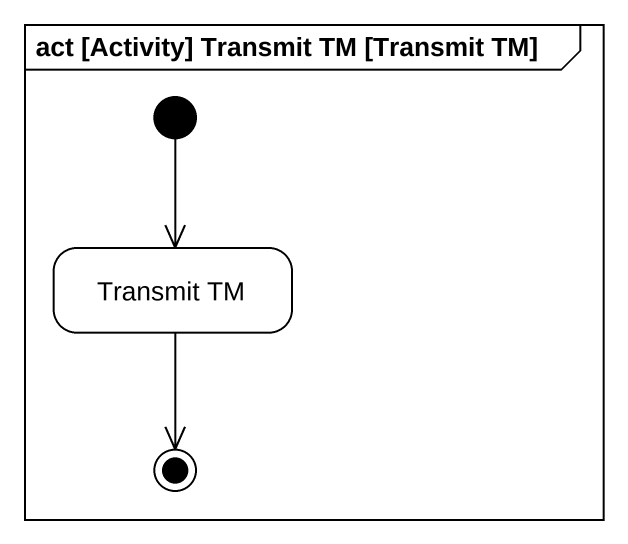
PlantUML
@startuml
mainframe act [Activity] Transmit TM [Transmit TM]
hide empty description
state "Transmit TM" as Transmit_TM
[*] --> Transmit_TM
Transmit_TM --> [*]
@enduml
